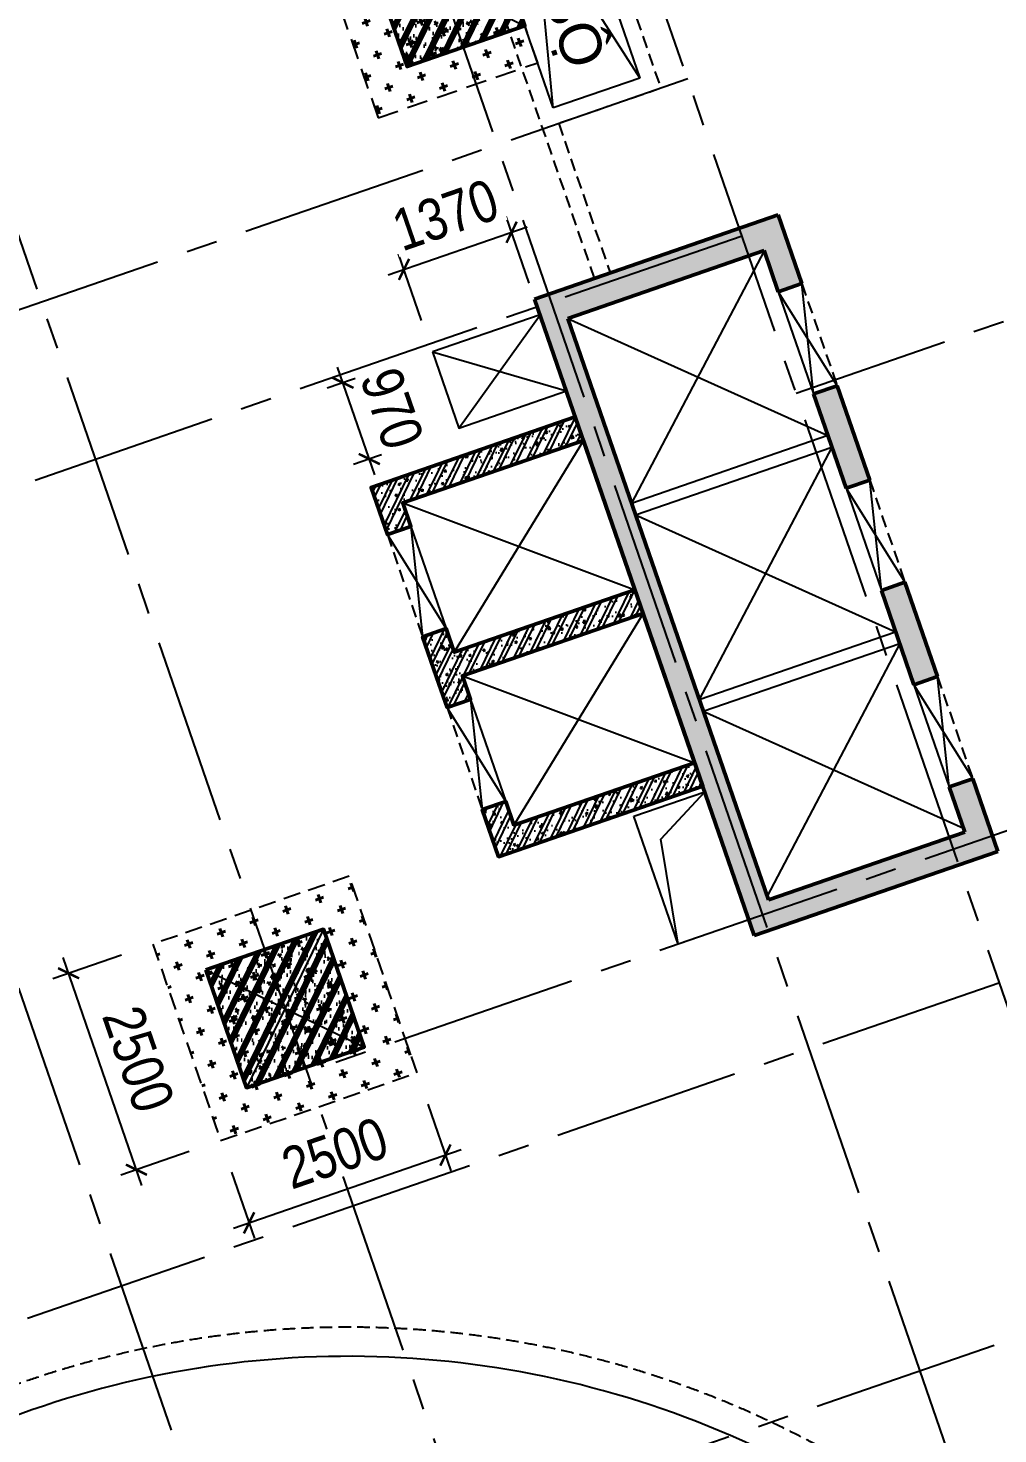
# Model space of a CAD drawing. Header units: millimetres. Extents: x -80883 to 1826631, y -376836 to 309394.
# Drawn here: x 1099371 to 1111041, y -313484 to -296576 of the extents above; entities that cross this region are included whole.
import ezdxf

# ---------------------------------------------------------------- set-up
doc = ezdxf.new("R2010")
doc.units = ezdxf.units.MM
doc.header["$LTSCALE"] = 100
doc.header["$PDMODE"] = 32
doc.header["$PDSIZE"] = 2.5
for name, pattern in [('CENTER2', [1.125, 0.75, -0.125, 0.125, -0.125]), ('DASHED', [4.5, 3, -1.5]), ('HIDDEN', [0.375, 0.25, -0.125])]:
    doc.linetypes.add(name, pattern=pattern)
for name, color, linetype, lineweight in [('0-Hatch', 250, 'Continuous', 40), ('ccu12-Tencaukien', 9, 'Continuous', 15), ('KT-Net cot vach', 6, 'Continuous', 50), ('ST_MBDV Cot vach 220805$0$Xref_ST_MBDV Cot vach 30.7.2022$0$KT-Net cot vach', 6, 'Continuous', 50), ('xref.asix of  podium$0$xref.asix of  podium$0$ST_MBDV Cot vach 220805$0$KT-Net cot vach', 6, 'Continuous', 50)]:
    doc.layers.add(name, color=color, linetype=linetype, lineweight=lineweight)
for name, color, linetype in [('0-khuat', 3, 'HIDDEN'), ('A-GLAZ', 135, 'Continuous'), ('ccu11-Khuat', 9, 'DASHED'), ('ccu11-Thay', 7, 'Continuous'), ('ccu12-Manh', 8, 'Continuous'), ('ccu12-Truc', 13, 'CENTER2'), ('KC2-DIM', 251, 'Continuous'), ('KT-Hatch', 251, 'Continuous'), ('xref.asix of  podium$0$xref.asix of  podium$0$KT-Hatch', 251, 'Continuous')]:
    doc.layers.add(name, color=color, linetype=linetype)
doc.styles.add('Arial', font='arial.ttf', dxfattribs={"width": 0.7})
doc.styles.add('Arial Narrow', font='ARIALN.TTF')
doc.dimstyles.new('ccu12-200', dxfattribs={"dimscale": 200, "dimtxt": 2.5, "dimasz": 1, "dimexe": 1, "dimexo": 2, "dimgap": 1, "dimtad": 1, "dimdec": 0, "dimrnd": 5, "dimdsep": 46, "dimtxsty": 'Arial Narrow', "dimblk": 'ARCHTICK', "dimcen": -1, "dimdle": 1, "dimclrd": 256, "dimclre": 256, "dimclrt": 3, "dimadec": 0, "dimazin": 2, "dimtfac": 0.1, "dimtdec": 0, "dimtmove": 0, "dimatfit": 1, "dimldrblk": 'ARCHTICK', "dimfxl": 1, "dimtvp": 0.8333333333333334, "dimtolj": 1, "dimtzin": 12, "dimarcsym": 0})

# ---------------------------------------------------------------- blocks, each defined once
blk = doc.blocks.new('Grid-ST-flat-3')
at = {"layer": 'ccu12-Truc', "ltscale": 30}
for p, q in [((343189.8455156268, -39014.65546948351), (361219.3016763728, -91236.39007851167)), ((340897.6132794917, -39806.04435974167), (359986.9050177329, -95097.55833493307)), ((335415.1609209013, -41698.85077767865), (354504.4526594841, -96990.36475386203)), ((332626.6722212732, -42661.57128335354), (351715.9639600302, -97953.08526004129)), ((373810.3320323362, -49513.02102186111), (349695.2078323849, -57838.72253210987)), ((348389.8671523776, -54057.7060485669), (307655.7401533651, -68121.08717252291)), ((375703.1355340295, -54995.47438727947), (343807.6216429826, -66007.34088114498)), ((349042.5590209738, -55948.20686175592), (308308.4320219613, -70011.58798571193)), ((377595.9390357226, -60477.92775269795), (312746.7367284152, -82866.99351539748)), ((352142.8453968058, -64928.08572440384), (311408.718397793, -78991.46684835991))]:
    blk.add_line(p, q, dxfattribs=at)
blk = doc.blocks.new('LOI-B2-T1-PN')
at = {"layer": 'xref.asix of  podium$0$xref.asix of  podium$0$KT-Hatch'}
h = blk.add_hatch(dxfattribs=at)
h.set_pattern_fill('BTCT', color=256, scale=40)
h.set_pattern_definition([(49.99999999999999, (106559.8543703833, -42147.03074568091), (286.9040730403014, -25.10085399303804), [30, -330]), (355, (106559.8543703833, -42147.03074568091), (-55.50053344520001, 300.8768534800047), [24, -264]), (100.4514, (106583.7630423827, -42149.12248168094), (231.4037526856086, 275.7758168243814), [25.496076, -280.4568448]), (46.18420000000001, (106559.8543703833, -42067.03074568091), (426.8964194502578, -66.20760573160723), [45, -495]), (96.6356, (106595.4290683826, -42072.54806848092), (373.8650822194813, 389.6471483601767), [38.2441152, -420.6852]), (351.1842, (106559.8543703833, -42067.03074568091), (373.8647780534509, 389.6474403701299), [36, -396]), (21, (106599.8543703833, -42087.03074568091), (238.7628208473847, -161.0475562661355), [30, -330]), (326.0000000000001, (106599.8543703833, -42087.03074568091), (97.32613276863269, 290.0600180187412), [24, -264]), (71.4514, (106619.7512635828, -42100.45138808095), (336.089051432596, 129.012198683981), [25.496076, -280.4568448]), (37.50000000000001, (106559.8543703833, -42147.03074568091), (4.863942126916267, 133.1575415325246), [0, -260.8, 0, -268, 0, -265]), (7.499999999999999, (106559.8543703833, -42147.03074568091), (105.2278149768594, 157.7646847529441), [0, -152.8, 0, -254.8, 0, -101]), (327.5, (106470.6543703841, -42147.03074568091), (213.5289744689636, -9.021948693751902), [0, -100, 0, -312, 0, -414]), (317.5, (106430.6543703841, -42147.03074568091), (233.2744677369545, 40.04199293292709), [0, -130, 0, -207.2, 0, -294]), (45, (106559.8543703833, -42147.03074568091), (-106.0660171779821, 106.0660171779821), []), (45, (106630.5650483833, -42147.03074568091), (-106.0660171779821, 106.0660171779821), [])])
h.paths.add_polyline_path([(49433.65392537578, 3363.971816275036), (49622.7040067052, 3429.241003099829), (52034.40045988164, -3556.159502078313), (48915.07411792106, -4633.101084687049), (48640.94353325642, -3839.090743097011), (45994.24239462405, -4752.85935864388), (45691.49887049547, -3875.972566526849), (45975.0739924924, -3778.068786289543), (46163.59643967613, -4324.117936077528), (48526.72245631344, -3508.253100767964), (46111.76254379726, 3486.599908476695), (43748.63652715995, 2670.735073167132), (43919.0946075113, 2177.008775634924), (43635.51948551438, 2079.104995397851), (43350.84032822005, 2903.668935258873), (49116.867808813, 4894.379133414477), (49182.13699563942, 4705.32905208366), (46346.38577567576, 3726.291249711998), (49117.06275638728, -4298.884702786105), (51763.76389501966, -3385.116087239236)])
h.paths.add_polyline_path([(45550.82427813089, -2549.2432576383), (45267.24915613397, -2647.147037875606), (44875.63403518661, -1512.846549890004), (45159.20915718167, -1414.942769652931)], flags=17)
h.paths.add_polyline_path([(44734.95944282017, -186.1172410016879), (44451.38432082511, -284.0210212389939), (44059.76919987588, 850.2794667466078), (44343.34432187281, 948.1832469836809)], flags=17)
h.paths.add_polyline_path([(42855.74765053182, -4855.010368898511), (42572.17252853489, -4952.914149135584), (42759.82144065551, -5496.433132962091), (40396.69542402006, -6312.297968271887), (37981.73551150202, 682.555040972773), (40344.86152813933, 1498.419876282569), (40516.1931435538, 1002.163412788883), (40799.76826555072, 1100.067193025956), (40514.21557319327, 1927.161298848689), (37583.93931256398, 915.4889030647464), (40227.34137896611, -6741.039390838239), (43157.61763959541, -5729.366995054064)])
h.paths.add_polyline_path([(42431.49793617032, -3626.184840247501), (42147.92281417339, -3724.088620484574), (41756.30769322603, -2589.788132498972), (42039.88281522109, -2491.884352261899)], flags=17)
h.paths.add_polyline_path([(41615.63310086145, -1263.058823610656), (41332.05797886453, -1360.962603847962), (40940.4428579153, -226.6621158623602), (41224.01797991223, -128.7583356250543)], flags=17)
at = {"ltscale": 0.5}
for points in [[(38748.64845669386, -1538.783414665668), (41111.77447333024, -722.918579354824)], [(38797.60034681228, -1680.570975663897), (41160.72636344936, -864.7061403541593)], [(39564.51329200342, -3901.909431302338), (41927.63930864003, -3086.044595991494)], [(39613.46518212208, -4043.696992300509), (41976.59119875892, -3227.832156990771)]]:
    blk.add_lwpolyline(points, dxfattribs=at)
at = {"layer": 'ccu11-Khuat', "color": 6, "ltscale": 0.5}
for points in [[(40799.76826555072, 1100.067193025956), (41224.01797991223, -128.7583356250543)], [(41615.63310086331, -1263.058823609666), (42039.88281522482, -2491.884352260677)], [(42431.49793617032, -3626.184840247501), (42855.74765053182, -4855.010368898511)]]:
    blk.add_lwpolyline(points, dxfattribs=at)
at = {"layer": 'ccu11-Thay', "color": 6, "ltscale": 0.5}
for points in [[(40516.1931435538, 1002.163412788883), (40940.4428579153, -226.6621158623602)], [(41332.05797886639, -1360.96260384674), (41756.30769322789, -2589.788132497983)], [(42147.92281417339, -3724.088620484574), (42572.17252853489, -4952.914149135817)]]:
    blk.add_lwpolyline(points, dxfattribs=at)
at = {"layer": 'KC2-DIM', "color": 252, "ltscale": 0.5}
for points in [[(40345.73506320105, 1495.889710326621), (38749.52199175418, -1541.313580619229)], [(37982.60904656374, 680.0248750170576), (41112.64800839196, -725.4487453116453)], [(41160.72636344936, -864.7061403541593), (39564.51329200249, -3901.90943130001)], [(38797.60034681205, -1680.570975663722), (41927.63930864027, -3086.044595992425)], [(41976.59119875892, -3227.832156990771), (40380.37812731205, -6265.035447936621)], [(39613.46518212161, -4043.696992300334), (42743.50414394983, -5449.170612629037)]]:
    blk.add_lwpolyline(points, dxfattribs=at)
at = {"layer": 'KC2-DIM', "ltscale": 0.5}
for points in [[(40940.4428579153, -226.6621158623602), (40799.76826555096, 1100.067193025956)], [(40516.1931435538, 1002.163412788883), (41224.01797991246, -128.7583356250543)], [(41756.30769322463, -2589.788132498972), (41615.63310086029, -1263.058823610656)], [(41332.05797886313, -1360.962603847729), (42039.88281522179, -2491.884352261666)], [(42572.1725285307, -4952.914149136806), (42431.49793616612, -3626.18484024849)], [(42147.9228141692, -3724.088620485563), (42855.74765052763, -4855.0103688995)]]:
    blk.add_lwpolyline(points, dxfattribs=at)
at = {"layer": 'xref.asix of  podium$0$xref.asix of  podium$0$ST_MBDV Cot vach 220805$0$KT-Net cot vach', "extrusion": (-3.35282951705558e-09, 1.998521292752062e-08, 0.9999999999999999)}
for p, q in [((40514.21557319327, 1927.161298848689), (37583.93931256398, 915.4889030647464)), ((40799.76826555072, 1100.067193025956), (40514.21557319327, 1927.161298848689)), ((40344.86152813933, 1498.419876282569), (37981.73551150202, 682.555040972773)), ((40516.1931435538, 1002.163412788883), (40344.86152813933, 1498.419876282569)), ((37583.93931256398, 915.4889030647464), (40227.34137896611, -6741.039390838239)), ((37981.73551150202, 682.555040972773), (40396.69542402006, -6312.297968271887)), ((43157.61763959541, -5729.366995054064), (42855.74765053182, -4855.010368898511)), ((42759.82144065551, -5496.433132962091), (42572.17252853489, -4952.914149135584)), ((40396.69542402006, -6312.297968271887), (42759.82144065551, -5496.433132962091)), ((40227.34137896611, -6741.039390838239), (43157.61763959541, -5729.366995054064))]:
    blk.add_line(p, q, dxfattribs=at)
at = {"layer": 'xref.asix of  podium$0$xref.asix of  podium$0$ST_MBDV Cot vach 220805$0$KT-Net cot vach', "color": 6}
for p, q in [((40799.76826555072, 1100.067193025956), (40516.1931435538, 1002.163412788883)), ((41224.01797991223, -128.7583356250543), (40940.4428579153, -226.6621158623602)), ((41615.63310086145, -1263.058823610656), (41332.05797886453, -1360.962603847962)), ((42039.88281522109, -2491.884352261899), (41756.30769322603, -2589.788132498972)), ((42431.49793617032, -3626.184840247501), (42147.92281417339, -3724.088620484574)), ((42855.74765053182, -4855.010368898511), (42572.17252853489, -4952.914149135584))]:
    blk.add_line(p, q, dxfattribs=at)
at = {"layer": 'xref.asix of  podium$0$xref.asix of  podium$0$ST_MBDV Cot vach 220805$0$KT-Net cot vach', "color": 6, "extrusion": (-3.35282951705558e-09, 1.998521292752062e-08, 0.9999999999999999)}
for p, q in [((41615.63310086145, -1263.058823610656), (41224.01797991223, -128.7583356250543)), ((41332.05797886453, -1360.962603847962), (40940.4428579153, -226.6621158623602)), ((42431.49793617032, -3626.184840247501), (42039.88281522109, -2491.884352261899)), ((42147.92281417339, -3724.088620484574), (41756.30769322603, -2589.788132498972))]:
    blk.add_line(p, q, dxfattribs=at)
blk = doc.blocks.new('LOI-KD-PN')
at = {"layer": 'KT-Hatch'}
h = blk.add_hatch(dxfattribs=at)
h.set_pattern_fill('BTCT', color=256, scale=40, angle=19.0471379539965)
h.set_pattern_definition([(69.04713795399645, (-1438.872973347316, -2076.931861215679), (279.3877533547662, 69.903385280477), [29.99999999999995, -329.9999999999992]), (14.04713795399642, (-1438.872973347316, -2076.931861215679), (-150.6518396180941, 266.2915946709811), [23.99999999999998, -263.9999999999996]), (119.4985379539964, (-1415.590661877999, -2071.106577622413), (128.7361747717527, 336.1948768307957), [25.49607599999999, -280.4568447999998]), (65.2313379539965, (-1464.980648078723, -2001.311828683713), (425.1305970221304, 76.73314454503654), [45, -495]), (115.6827379539964, (-1429.553094464587, -1994.917422253522), (226.2363583837528, 490.3234749361438), [38.24411519999978, -420.6851999999982]), (10.23133795399642, (-1464.980648078723, -2001.311828683713), (226.2359755744279, 490.3236516953235), [35.99999999999974, -395.999999999998]), (40.04713795399648, (-1420.643713129917, -2007.16299945116), (278.2478686892407, -74.31099224333835), [30, -330]), (345.0471379539965, (-1420.643713129917, -2007.16299945116), (-2.662340959559013, 305.9413376994765), [24, -264]), (90.49853795399615, (-1397.456394660519, -2013.355596939393), (275.5857060422185, 231.6301287124563), [25.496076, -280.4568447999999]), (56.54713795399648, (-1438.872973347316, -2076.931861215679), (-38.85777900570817, 127.4545480190627), [0, -260.7999999999999, 0, -267.9999999999999, 0, -264.9999999999999]), (26.54713795399645, (-1438.872973347316, -2076.931861215679), (47.98077147784923, 183.4678019936752), [0, -152.8, 0, -254.8, 0, -101]), (346.5471379539965, (-1523.189309620531, -2106.041918540839), (204.7826262224386, 61.15631196729441), [0, -99.99999999999946, 0, -311.9999999999978, 0, -413.9999999999978]), (336.5471379539965, (-1560.999325886602, -2119.095755906426), (207.4352439007965, 113.9778841873155), [0, -129.9999999999998, 0, -207.1999999999998, 0, -293.9999999999995]), (64.04713795399645, (-1438.872973347316, -2076.931861215679), (-134.8731593255321, 65.64473241281163), []), (64.04713795399645, (-1372.033676213352, -2053.855718950159), (-134.8731593255321, 65.64473241281163), [])])
h.paths.add_polyline_path([(-25413.34261105466, 16274.23071733973), (-27870.99366831291, 15425.73128858348), (-27675.18610782945, 14858.58104459388), (-27391.61098583438, 14956.48482483561), (-27489.51476607635, 15240.05994683038), (-25315.43883078266, 15990.65559535031), (-24695.38155591837, 14194.6798227164), (-26869.45749121206, 13444.08417419653), (-26967.36127145379, 13727.65929619136), (-27250.93639344862, 13629.75551594963), (-27055.12883296516, 13062.60527195997), (-26957.22505272343, 12779.03014996514), (-26673.6499307286, 12876.93393020687), (-26771.55371097033, 13160.5090522017), (-24597.47777567664, 13911.10470072157), (-23977.42050081235, 12115.12892808771), (-26151.49643610604, 11364.53327956778), (-26249.40021634777, 11648.10840156261), (-26532.9753383426, 11550.20462132094), (-26337.16777785914, 10983.05437733122), (-23879.51672060112, 11831.55380608741)])
at = {"layer": 'ccu11-Khuat', "color": 6, "ltscale": 0.5, "elevation": 1.490472173669433e-05}
for points in [[(-27675.18610782991, 14858.58104459493), (-27250.93639346841, 13629.75551594392)], [(-26957.22505272459, 12779.03014996595), (-26532.97533836332, 11550.20462131494)]]:
    blk.add_lwpolyline(points, dxfattribs=at)
at = {"layer": 'ccu11-Thay', "color": 6, "ltscale": 0.5, "elevation": 1.490472173669433e-05}
for points in [[(-27391.61098583299, 14956.4848248327), (-26967.36127147148, 13727.65929618146)], [(-26673.6499307279, 12876.93393020373), (-26249.4002163664, 11648.10840155248)]]:
    blk.add_lwpolyline(points, dxfattribs=at)
at = {"layer": 'KC2-DIM', "color": 252, "ltscale": 0.5, "elevation": 1.490472173669433e-05}
for points in [[(-25315.44249393302, 15990.65433065454), (-26869.45749121206, 13444.08417419653)], [(-27489.51476607635, 15240.05994683038), (-24695.38155594724, 14194.67982270644)], [(-24597.481438827, 13911.10343602585), (-26151.49643610604, 11364.53327956784)], [(-26771.55371097033, 13160.5090522017), (-23977.42050084122, 12115.12892807776)]]:
    blk.add_lwpolyline(points, dxfattribs=at)
at = {"layer": 'KC2-DIM', "ltscale": 0.5, "elevation": 1.490472173669433e-05}
for points in [[(-27391.61098583345, 14956.48482483305), (-27250.93639346887, 13629.75551594427)], [(-26967.36127147195, 13727.65929618193), (-27675.18610783014, 14858.58104459528)], [(-26673.64993072813, 12876.93393020408), (-26532.97533836355, 11550.20462131529)], [(-26249.40021636663, 11648.10840155295), (-26957.22505272483, 12779.0301499663)]]:
    blk.add_lwpolyline(points, dxfattribs=at)
at = {"layer": 'ST_MBDV Cot vach 220805$0$Xref_ST_MBDV Cot vach 30.7.2022$0$KT-Net cot vach', "elevation": 1.490472173669433e-05}
blk.add_lwpolyline([(-25413.34261105466, 16274.23071733973), (-27870.99366831291, 15425.73128858348), (-27675.18610782945, 14858.58104459388), (-27391.61098583438, 14956.48482483561), (-27489.51476607635, 15240.05994683038), (-25315.43883078266, 15990.65559535031), (-24695.38155591837, 14194.6798227164), (-26869.45749121206, 13444.08417419653), (-26967.36127145379, 13727.65929619136), (-27250.93639344862, 13629.75551594963), (-27055.12883296516, 13062.60527195997), (-26957.22505272343, 12779.03014996514), (-26673.6499307286, 12876.93393020687), (-26771.55371097033, 13160.5090522017), (-24597.47777567664, 13911.10470072157), (-23977.42050081235, 12115.12892808771), (-26151.49643610604, 11364.53327956778), (-26249.40021634777, 11648.10840156261), (-26532.9753383426, 11550.20462132094), (-26337.16777785914, 10983.05437733122), (-23879.51672060112, 11831.55380608741)], close=True, dxfattribs=at)
at = {"layer": 'xref.asix of  podium$0$xref.asix of  podium$0$ST_MBDV Cot vach 220805$0$KT-Net cot vach', "color": 6}
for p, q in [((-27391.61098583392, 14956.4848248355, 1.490472173669433e-05), (-27675.18610783084, 14858.58104459842, 1.490472173669433e-05)), ((-26967.36127147241, 13727.65929618425, 1.490472173669433e-05), (-27250.93639346934, 13629.75551594718, 1.490472173669433e-05))]:
    blk.add_line(p, q, dxfattribs=at)
blk = doc.blocks.new('*U151')
h = blk.add_hatch()
h.set_pattern_fill('VATLIEU04', color=250, scale=40, style=0, pattern_type=2)
h.set_pattern_definition([(49.99999999999999, (550, -550), (286.9040730403014, -25.10085399303804), [30, -330]), (355, (550, -550), (-55.50053344520001, 300.8768534800047), [24, -264]), (100.4514, (573.908672, -552.091736), (231.4037526856086, 275.7758168243814), [25.496076, -280.4568448]), (46.18420000000001, (550, -470), (426.8964194502578, -66.20760573160723), [45, -495]), (96.6356, (585.574698, -475.5173228), (373.8650822194813, 389.6471483601767), [38.2441152, -420.6852]), (351.1842, (550, -470), (373.8647780534509, 389.6474403701299), [36, -396]), (21, (590, -490), (238.7628208473847, -161.0475562661355), [30, -330]), (326.0000000000001, (590, -490), (97.32613276863269, 290.0600180187412), [24, -264]), (71.4514, (609.8968932, -503.4206424), (336.089051432596, 129.012198683981), [25.496076, -280.4568448]), (37.50000000000001, (550, -550), (4.863942126916267, 133.1575415325246), [0, -260.8, 0, -268, 0, -265]), (7.499999999999999, (550, -550), (105.2278149768594, 157.7646847529441), [0, -152.8, 0, -254.8, 0, -101]), (327.5, (460.8, -550), (213.5289744689636, -9.021948693751902), [0, -100, 0, -312, 0, -414]), (317.5, (420.8, -550), (233.2744677369545, 40.04199293292709), [0, -130, 0, -207.2, 0, -294]), (45, (550, -550), (-120.2081528017131, 120.2081528017131), []), (45, (550, -501), (-120.2081528017131, 120.2081528017131), [])])
h.paths.add_polyline_path([(-475, 475), (1025, 475), (1025, -1025), (-475, -1025)])
at = {"color": 6, "ltscale": 0.25}
blk.add_lwpolyline([(-475, 475), (1025, 475), (1025, -1025), (-475, -1025)], close=True, dxfattribs=at)
at = {"layer": 'Defpoints', "linetype": 'ByBlock', "ltscale": 30}
for p, q in [((1025, 475), (-475, -1025)), ((-475, 475), (1025, -1025))]:
    blk.add_line(p, q, dxfattribs=at)
blk = doc.blocks.new('MBDVCOTVACH-T2-T6-PN')
at = {"layer": 'KT-Net cot vach', "rotation": 19.04713795399666}
for p in [(36164.08893354633, 4835.222883307375, 0.003742682589996882), (34229.5406683262, -7447.579368080595)]:
    blk.add_blockref('*U151', p, dxfattribs=at)
blk = doc.blocks.new('MBKC-T2-PN')
at = {"layer": 'ccu11-Khuat', "ltscale": 0.5}
for p, q in [((38304.29118446633, 1164.189037319156, -2.677769264985028e-08), (35693.52330514183, 8726.193464163458, -2.677769264985028e-08)), ((37489.79508052906, 8119.73708731751, -2.677769264985028e-08), (39102.10741399624, 3449.726742682105, -2.677769264985028e-08)), ((39102.10741399624, 3449.726742682105, -2.677769264985028e-08), (37873.28188492963, 3025.477028017049, -2.677769264985028e-08)), ((37873.28407116351, 3025.433523787709), (38493.34119177982, 1229.458198624488))]:
    blk.add_line(p, q, dxfattribs=at)
at = {"layer": 'ccu11-Khuat', "ltscale": 0.5, "elevation": -2.677769264985028e-08}
blk.add_lwpolyline([(57386.55828894489, -12930.04420790478), (65794.96816600184, -10027.05643183063, 0.260495241581582), (69736.50495830015, -12426.6161779894), (99368.00793614518, -12426.6161779894, -0.2609853684017961), (101894.5837610736, -14307.26193159987), (105248.9736585456, -29866.61846812873, -0.450430548376512), (100589.6931814908, -35326.6158653514), (55455.61416863091, -35326.6158653514, -0.3270381078692864), (50922.90468503162, -31997.94642836676), (46413.0024276413, -18965.37748569861, 0.4276044270060953), (30445.87231722521, -12504.80555859185), (12824.43251889106, -18584.35473983688, -0.1315578741241553), (10225.70651983377, -18473.84767023224), (9061.065310114762, -18020.38528109412, -0.1846755877232493), (7455.469289202709, -16623.04162249499), (2976.957835427951, -9107.263866643538, -0.02202630655640508), (-406.9169527585618, -3413.254662496154, -0.399242345885018), (1800.966408062493, 257.1217708188342), (31224.41949791997, 10401.15608117677, -0.1203839840985261), (42572.85465626395, 11719.39024886949), (58379.85115727969, 7611.132730447047, -0.2258253160871416), (60186.44089432061, 5977.409135053749), (62085.54238365032, 488.0873970090761), (51857.30011690897, -3043.19410645077)], format="xyb", dxfattribs=at)
at = {"layer": 'ccu11-Thay', "ltscale": 0.5}
for p, q in [((37366.01418607589, 7865.417818935297, -2.677769264985028e-08), (38847.78814543504, 3573.507636804774, -2.677769264985028e-08)), ((37808.01269812882, 3214.527109137678, -2.677769264985028e-08), (36326.23873881437, 7506.437291396665, -2.677769264985028e-08)), ((38847.78814543504, 3573.507636804774, -2.677769264985028e-08), (37808.01269812882, 3214.527109137678, -2.677769264985028e-08))]:
    blk.add_line(p, q, dxfattribs=at)
at = {"layer": 'ccu11-Thay', "elevation": -2.677769264985028e-08}
blk.add_lwpolyline([(31106.50862324028, 10730.72166345781, -0.1205795836710196), (42638.87427653908, 12063.859528495), (58473.93031160696, 7948.309303218033, -0.2272385897093211), (60513.964432284, 6101.209794561379), (65878.81921774126, -9405.815059417277, 0.2908633368540378), (69743.13952882006, -12076.6161779894), (99390.07919017388, -12076.6161779894, -0.2655275921417467), (102229.2245215473, -14198.71881677723), (105593.7353260962, -29805.02123810095, -0.4513714951595503), (100592.7770390881, -35676.6158653514), (55455.39553553029, -35676.6158653514, -0.3267809868965265), (50590.57907296135, -32107.86789232772), (46084.8424524439, -19087.33667168533, 0.427810969143063), (30575.2745344413, -12830.40558466513), (12920.16765186726, -18921.57020124164, -0.1330764012900887), (10109.49357222929, -18804.19336872117), (8937.306803341722, -18347.79305564612, -0.183720991931343), (7150.621857264778, -16795.18900673359), (2680.126648878446, -9292.86400619999, -0.02215701127767281), (-737.5723420327995, -3537.213185448665, -0.4024491153328594), (1696.95094252727, 591.477936539799), (31106.50862324028, 10730.72166345781)], format="xyb", dxfattribs=at)
at = {"layer": 'KC2-DIM', "ltscale": 0.5, "elevation": -2.677769264985028e-08}
for points in [[(37808.01269809715, 3214.527109471092), (37366.01418611826, 7865.417818743153)], [(36326.23873884906, 7506.437291296548), (38847.78814537427, 3573.507636896218)]]:
    blk.add_lwpolyline(points, dxfattribs=at)
blk = doc.blocks.new('_ARCHTICK')
at = {"color": 0, "linetype": 'ByBlock', "const_width": 0.15}
blk.add_lwpolyline([(-0.5, -0.5), (0.5, 0.5)], dxfattribs=at)
blk = doc.blocks.new('*D1065')
at = {"layer": 'Defpoints', "color": 0, "ltscale": 0.5, "transparency": 16777216}
for p in [(35277.77646927095, -92.29367870446185), (36670.77104061307, -637.5480288270628, -4.460022289325165e-05)]:
    blk.add_point(p, dxfattribs=at)
at = {"layer": 'KC2-DIM', "lineweight": -2, "ltscale": 0.5, "transparency": 16777216}
for p, q in [((35976.11530315918, 148.8065071858036), (35088.72638879495, -157.5628680055233)), ((35659.60123507389, -1198.236673795453), (35212.50727996988, 96.75640177153764)), ((36292.67087966107, -768.086407429184), (35405.28196529683, -1074.455782620515))]:
    blk.add_line(p, q, dxfattribs=at)
at = {"layer": 'KC2-DIM', "lineweight": -2, "ltscale": 0.5, "transparency": 16777216, "xscale": 200, "yscale": 200, "zscale": 200}
for p, rotation in [((35277.77646927095, -92.29367870446185), 109.0471387035677), ((35594.33204577283, -1009.186593319453), 289.0471387035677)]:
    blk.add_blockref('_ARCHTICK', p, dxfattribs=dict(at, rotation=rotation))
at = {"layer": 'KC2-DIM', "color": 3, "ltscale": 0.5, "transparency": 16777216, "insert": (35866.41399904203, -402.1592342418553), "char_height": 500, "attachment_point": 5, "rotation": 289.0471387035677, "style": 'Arial Narrow', "bg_fill": 3, "box_fill_scale": 1.1, "bg_fill_color": 256, "bg_fill_true_color": 13158600, "bg_fill_transparency": 0}
blk.add_mtext('\\A1;970', dxfattribs=at)
at = {"layer": 'Defpoints', "color": 0, "ltscale": 0.5, "transparency": 16777216}
blk.add_point((36354.21546411118, 279.3448857879266, -4.460022289325165e-05), dxfattribs=at)
blk = doc.blocks.new('*D1059')
at = {"layer": 'Defpoints', "color": 0, "ltscale": 0.5, "transparency": 16777216}
for p in [(37649.20851012715, 726.4387906303746, -4.460022289325166e-05), (36354.21546411118, 279.3448857879266, -4.460022289325165e-05)]:
    blk.add_point(p, dxfattribs=at)
at = {"layer": 'KC2-DIM', "lineweight": -2, "ltscale": 0.5, "transparency": 16777216}
for p, q in [((37518.67014197547, 1104.53895519037), (37241.41322192968, 1907.604663602622)), ((35822.63927770956, 1206.191492404334), (37495.73248828552, 1783.823765398463)), ((36223.67709595951, 657.445050347922), (35946.42017591372, 1460.510758760174))]:
    blk.add_line(p, q, dxfattribs=at)
at = {"layer": 'KC2-DIM', "lineweight": -2, "ltscale": 0.5, "transparency": 16777216, "xscale": 200, "yscale": 200, "zscale": 200}
for p, rotation in [((37306.68240600552, 1718.554581322624), 19.04713711995009), ((36011.68935998956, 1271.460676480176), 199.0471371199501)]:
    blk.add_blockref('_ARCHTICK', p, dxfattribs=dict(at, rotation=rotation))
at = {"layer": 'KC2-DIM', "color": 3, "ltscale": 0.5, "transparency": 16777216, "insert": (36510.6049931223, 1925.367374528221), "char_height": 500, "attachment_point": 5, "rotation": 19.04713711995009, "style": 'Arial Narrow', "bg_fill": 3, "box_fill_scale": 1.1, "bg_fill_color": 256, "bg_fill_true_color": 13158600, "bg_fill_transparency": 0}
blk.add_mtext('\\A1;1370', dxfattribs=at)
at = {"layer": 'Defpoints', "color": 0, "ltscale": 0.5, "transparency": 16777216}
blk.add_point((37306.68240600552, 1718.554581322624), dxfattribs=at)
blk = doc.blocks.new('MC3000X3000')
at = {"layer": '0-Hatch', "ltscale": 2}
h = blk.add_hatch(dxfattribs=at)
h.set_pattern_fill('CROSS', color=256, scale=1000, style=0)
h.set_pattern_definition([(360, (0, -4.656612873077393e-10), (250, 250), [125, -375]), (90, (62.5, -62.50000000046566), (-250, 250), [125, -375])])
h.paths.add_polyline_path([(7876789.000000002, 1547059), (7876789.000000002, 1550059), (7873789.000000002, 1550059), (7873789.000000002, 1547059)])
at = {"layer": '0-khuat', "ltscale": 10}
blk.add_lwpolyline([(7873789.000000002, 1547059), (7876789.000000002, 1547059), (7876789.000000002, 1550059), (7873789.000000002, 1550059)], close=True, dxfattribs=at)
blk = doc.blocks.new('MBKC-N-T2')
at = {"layer": '0-Hatch', "ltscale": 2}
h = blk.add_hatch(dxfattribs=at)
h.set_pattern_fill('CROSS', color=256, scale=833.3333333333334, angle=109.047137953997, style=0)
h.set_pattern_definition([(109.0471379539969, (3398011.633033426, -5777611.017557325), (-264.9159043309381, 128.9384317729852), [104.1666666666665, -312.4999999999991]), (199.0471379539969, (3398043.86764137, -5777544.788581242), (-128.9384317729853, -264.915904330938), [104.1666666666665, -312.4999999999991])])
h.paths.add_polyline_path([(36804.7005575709, 6120.55098920007), (34884.99611503375, 5457.776622633217), (35700.86095038173, 3094.650606009876), (37620.56539291888, 3757.424972576729)])
at = {"layer": '0-khuat', "ltscale": 10}
blk.add_lwpolyline([(37620.56539291888, 3757.424972576671), (36804.7005575709, 6120.550989200012), (34884.99611503375, 5457.776622633159), (35700.86095038173, 3094.650606009818)], close=True, dxfattribs=at)
at = {"layer": '0-khuat', "linetype": 'HIDDEN', "ltscale": 10, "xscale": 0.8333333333333334, "yscale": 0.8333333333333334, "zscale": 0.8333333333333334, "rotation": 109.0471379540067}
blk.add_blockref('MC3000X3000', (3396116.371167894, -5789912.941692837), dxfattribs=at)
blk = doc.blocks.new('*D1100')
at = {"layer": 'Defpoints', "color": 0, "ltscale": 0.5, "transparency": 16777216}
for p in [(1104050.847135508, -309140.8624599947), (1101687.721118884, -309956.7272953427), (1104392.470019349, -310130.3620556436)]:
    blk.add_point(p, dxfattribs=at)
at = {"layer": 'KC2-DIM', "lineweight": -2, "ltscale": 0.5, "transparency": 16777216}
for p, q in [((1104181.385509163, -309518.9626226545), (1104457.739206177, -310319.4121369735)), ((1101840.293921396, -311011.4960778194), (1104581.520100679, -310065.0928688158)), ((1101818.259492539, -310334.8274580025), (1102094.613189553, -311135.2769723214))]:
    blk.add_line(p, q, dxfattribs=at)
at = {"layer": 'KC2-DIM', "lineweight": -2, "ltscale": 0.5, "transparency": 16777216, "xscale": 200, "yscale": 200, "zscale": 200}
for p, rotation in [((1104392.470019349, -310130.3620556436), 19.04713795400065), ((1102029.344002726, -310946.2268909916), 199.0471379540007)]:
    blk.add_blockref('_ARCHTICK', p, dxfattribs=dict(at, rotation=rotation))
at = {"layer": 'KC2-DIM', "color": 3, "ltscale": 0.5, "transparency": 16777216, "insert": (1103062.326114898, -310107.9347298536), "char_height": 500, "attachment_point": 5, "rotation": 19.047137954000647, "style": 'Arial Narrow', "bg_fill": 3, "box_fill_scale": 1.1, "bg_fill_color": 256, "bg_fill_true_color": 13158600, "bg_fill_transparency": 0}
blk.add_mtext('\\A1;2500', dxfattribs=at)
blk = doc.blocks.new('*D1101')
at = {"layer": 'Defpoints', "color": 0, "ltscale": 0.5, "transparency": 16777216}
for p in [(1100871.856283536, -307593.6012787194), (1099857.896214925, -307943.6690950812), (1101687.721118885, -309956.7272953428)]:
    blk.add_point(p, dxfattribs=at)
at = {"layer": 'KC2-DIM', "lineweight": -2, "ltscale": 0.5, "transparency": 16777216}
for p, q in [((1100493.756120876, -307724.1396523752), (1099668.846133595, -308008.9382819091)), ((1100739.030237101, -310495.8451930344), (1099792.627028097, -307754.6190137513)), ((1101309.620956225, -310087.2656689985), (1100484.710968944, -310372.0642985324))]:
    blk.add_line(p, q, dxfattribs=at)
at = {"layer": 'KC2-DIM', "lineweight": -2, "ltscale": 0.5, "transparency": 16777216, "xscale": 200, "yscale": 200, "zscale": 200}
for p, rotation in [((1099857.896214925, -307943.6690950812), 109.0471379540142), ((1100673.761050274, -310306.7951117046), 289.0471379540142)]:
    blk.add_blockref('_ARCHTICK', p, dxfattribs=dict(at, rotation=rotation))
at = {"layer": 'KC2-DIM', "color": 3, "ltscale": 0.5, "transparency": 16777216, "insert": (1100696.188376063, -308976.651207253), "char_height": 500, "attachment_point": 5, "rotation": 289.0471379540142, "style": 'Arial Narrow', "bg_fill": 3, "box_fill_scale": 1.1, "bg_fill_color": 256, "bg_fill_true_color": 13158600, "bg_fill_transparency": 0}
blk.add_mtext('\\A1;2500', dxfattribs=at)
blk = doc.blocks.new('LOMO-PODIUM-PN')
at = {"layer": 'ccu11-Thay', "ltscale": 0.5, "elevation": -4.460022289325165e-05}
blk.add_lwpolyline([(36354.21546411118, 279.3448857879266), (36670.77104061306, -637.5480288270628), (37965.76409187564, -190.4540821079863), (37649.20851198724, 726.4387917848653), (36354.21547631198, 279.3448504480766)], dxfattribs=at)
at = {"layer": 'KC2-DIM', "color": 252, "ltscale": 0.5}
dim = blk.add_linear_dim(base=(35277.77646927095, -92.29367870446185), p1=(36670.77104061306, -637.5480288270628, -4.460022289325165e-05), p2=(36354.21546411118, 279.3448857879266, -4.460022289325165e-05), angle=109.0471387035677, dimstyle='ccu12-200', override={"dimfxl": 150, "dimtfill": 1}, dxfattribs=at)
dim.commit()
dim.dimension.update_dxf_attribs({"geometry": '*D1065', "text_midpoint": (35436.05425752189, -550.7401360119547), "dimtype": 129})
dim = blk.add_linear_dim(base=(37306.68240600552, 1718.554581322624), p1=(36354.21546411118, 279.3448857879266, -4.460022289325165e-05), p2=(37649.20851012715, 726.4387906303746, -4.460022289325166e-05), angle=19.047137119949998, dimstyle='ccu12-200', override={"dimfxl": 150, "dimtfill": 1}, dxfattribs=at)
dim.commit()
dim.dimension.update_dxf_attribs({"geometry": '*D1059', "text_midpoint": (36659.18588299754, 1495.007628901398), "dimtype": 129})
for p, q in [((36670.77104061306, -637.5480288270628, -4.460022289325165e-05), (37649.20850996906, 726.4387910881196, -4.460022289325165e-05)), ((36354.21547631198, 279.3448504480766, -4.460022289325165e-05), (37965.76409187564, -190.4540821079863, -4.460022289325165e-05))]:
    blk.add_line(p, q, dxfattribs=at)

msp = doc.modelspace()

# ---------------------------------------------------------------- linework, layer by layer
at = {"layer": 'A-GLAZ'}
msp.add_lwpolyline([(1098988.630658257, -290018.7321018141, -0.1205795836710196), (1110520.996311556, -288685.5942367769), (1126356.052346624, -292801.1444620539, -0.2272385897093211), (1128396.086467301, -294648.2439707106), (1133760.941252758, -310155.2688246892, 0.2908633368540378), (1137625.261563837, -312826.0699432613), (1167272.201225191, -312826.0699432613, -0.2655275921417467), (1170111.346556564, -314948.1725820492), (1173475.857361113, -330554.4750033729, -0.4513714951595503), (1168474.899074105, -336426.0696306233), (1123337.517570547, -336426.0696306233, -0.3267809868965265), (1118472.701107978, -332857.3216575996), (1113966.964487461, -319836.7904369573, 0.427810969143063), (1098457.396569458, -313579.8593499371), (1080802.289686884, -319671.0239665136, -0.1330764012900887), (1077991.615607246, -319553.6471339931), (1076819.428838359, -319097.2468209181, -0.183720991931343), (1075032.743892282, -317544.6427720055), (1070562.248683895, -310042.3177714719, -0.02215701127767281), (1067144.549692984, -304286.6669507206, -0.4024491153328594), (1069579.072977544, -300157.9758287321), (1098988.630658257, -290018.7321018141)], format="xyb", dxfattribs=at)
at = {"layer": 'ccu11-Thay', "ltscale": 0.5, "elevation": -2.216524696663807e-10}
msp.add_lwpolyline([(1106661.524991359, -306054.3962505282), (1107512.250354182, -305760.6849109054), (1108044.194224789, -307301.4430679157), (1107193.46907333, -307595.1550197259), (1106661.524991359, -306054.3962505282)], dxfattribs=at)
at = {"layer": 'ccu12-Manh', "ltscale": 0.5, "elevation": -2.216524696663807e-10}
msp.add_lwpolyline([(1107193.468863716, -307595.1544125839), (1106984.510797896, -306331.3620406766), (1107512.250356159, -305760.6849166322)], dxfattribs=at)

# ---------------------------------------------------------------- block references
for name, p in [('Grid-ST-flat-3', (758919.5391998056, -243129.7985158589)), ('LOI-B2-T1-PN', (1067882.122035017, -300749.4537652719))]:
    msp.add_blockref(name, p)
at = {"layer": 'KC2-DIM', "ltscale": 0.5}
msp.add_blockref('MBKC-T2-PN', (1067882.122035017, -300749.4537652719), dxfattribs=at)
at = {"layer": 'KC2-DIM'}
for name, p in [('MBDVCOTVACH-T2-T6-PN', (1067882.122035017, -300749.4537652719)), ('LOI-KD-PN', (1131368.926525421, -317526.0699320373))]:
    msp.add_blockref(name, p, dxfattribs=at)

# ---------------------------------------------------------------- texts
at = {"layer": 'ccu12-Tencaukien', "color": 31, "style": 'Arial'}
msp.add_text('THANG BỘ', height=499.9999999999998, rotation=289.0471379504801, dxfattribs=at).set_placement((1104678.324104316, -293657.8344665098))

# ---------------------------------------------------------------- next in the draw order: block references
at = {"layer": 'ccu11-Thay'}
msp.add_blockref('LOMO-PODIUM-PN', (1067882.122035017, -300749.4537652719), dxfattribs=at)

# ---------------------------------------------------------------- next in the draw order: block references
msp.add_blockref('MBKC-N-T2', (1067882.122035017, -300749.4537652719))

# ---------------------------------------------------------------- next in the draw order: dimensions: what is measured, and where the dimension line sits
at = {"layer": 'KC2-DIM', "ltscale": 0.5}
dim = msp.add_aligned_dim(p1=(1101687.721118884, -309956.7272953428), p2=(1104050.847135508, -309140.8624599949), distance=-1046.8121343166927, dimstyle='ccu12-200', override={"dimfxl": 150, "dimtfill": 1}, dxfattribs=at)
dim.commit()
dim.dimension.update_dxf_attribs({"geometry": '*D1100', "text_midpoint": (1103062.326114898, -310107.9347298536)})

# ---------------------------------------------------------------- next in the draw order: dimensions: what is measured, and where the dimension line sits
dim = msp.add_aligned_dim(p1=(1101687.721118885, -309956.7272953428), p2=(1100871.856283536, -307593.6012787195), distance=1072.6893757233804, dimstyle='ccu12-200', override={"dimfxl": 150, "dimtfill": 1}, dxfattribs=at)
dim.commit()
dim.dimension.update_dxf_attribs({"geometry": '*D1101', "text_midpoint": (1100696.188376063, -308976.651207253)})

doc.saveas('drawing.dxf')
